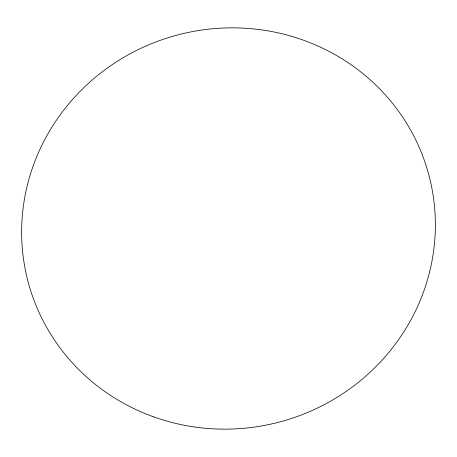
<?xml version="1.0" encoding="UTF-8"?>
<svg xmlns="http://www.w3.org/2000/svg" width="457" height="457" viewBox="0 0 457 457"><rect width="100%" height="100%" fill="white"/><g stroke="black" fill="none" stroke-linecap="round" stroke-linejoin="round"><path stroke-width="0.69" d="M153.632 416.847A207.375 200.12 -15.5 0 0 432.939 194.231A207.375 200.12 -15.5 0 0 98.923 74.422A207.375 200.12 -15.5 0 0 153.632 416.847"/></g></svg>
